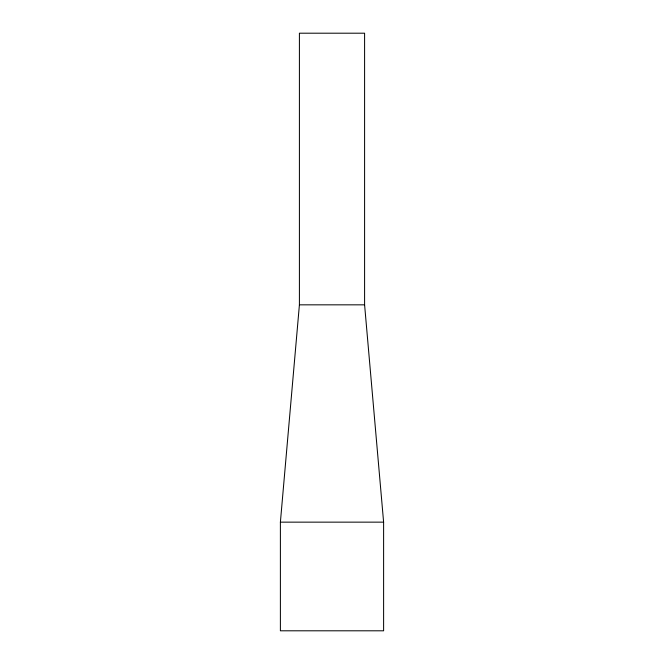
<?xml version="1.0" encoding="UTF-8"?>
<svg xmlns="http://www.w3.org/2000/svg" width="664" height="664" viewBox="0 0 664 664"><rect width="100%" height="100%" fill="white"/><g stroke="black" fill="none" stroke-linecap="round" stroke-linejoin="round"><path stroke-width="1" d="M280.391 522.145L299.406 304.834L299.406 33.2L364.594 33.2L364.594 304.834L383.609 522.145L383.609 630.8L280.391 630.8L280.391 522.145L383.609 522.145M299.406 304.834L364.594 304.834"/></g></svg>
